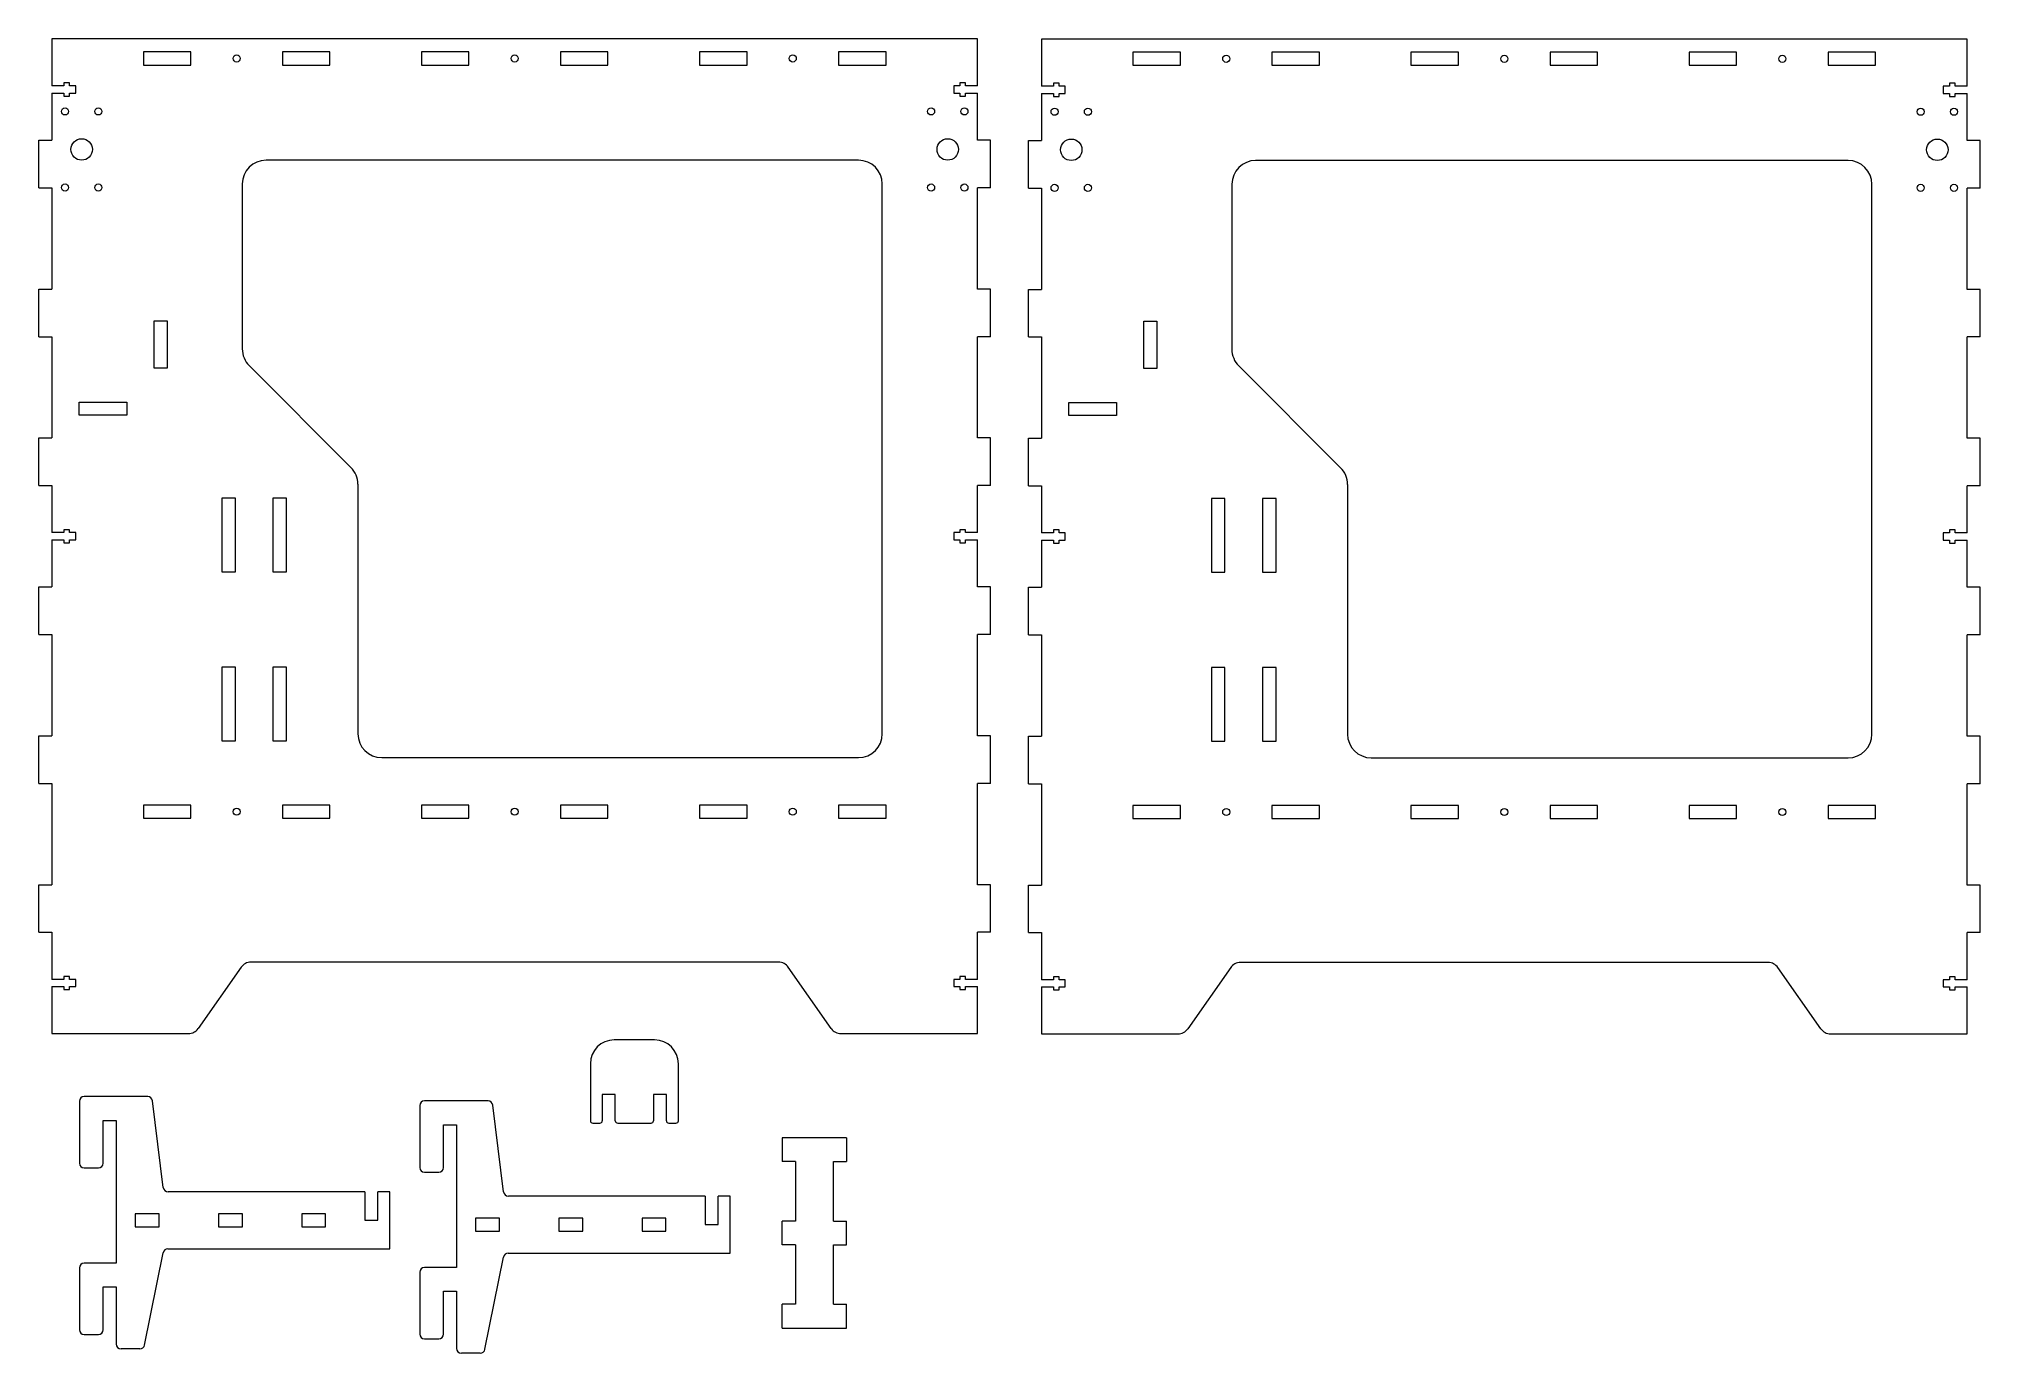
# Model space of a CAD drawing. Header units: millimetres. Extents: x 16 to 832, y 30 to 583.
import ezdxf

# ---------------------------------------------------------------- set-up
doc = ezdxf.new("R2010")
doc.units = ezdxf.units.MM

msp = doc.modelspace()

# ---------------------------------------------------------------- linework, layer by layer
at = {"color": 7, "linetype": 'Continuous', "lineweight": 15}
for p, q in [((21.81, 582.69), (21.81, 562.9)), ((410.81, 582.69), (21.81, 582.69)), ((410.81, 562.9), (410.81, 582.69)), ((437.72, 582.56), (437.72, 562.77)), ((826.72, 582.56), (437.72, 582.56)), ((826.72, 562.77), (826.72, 582.56)), ((80.24, 577.19), (60.24, 577.19)), ((60.24, 577.19), (60.24, 571.69)), ((60.24, 571.69), (80.24, 571.69)), ((80.24, 571.69), (80.24, 577.19)), ((138.66, 577.19), (118.66, 577.19)), ((118.66, 577.19), (118.66, 571.69)), ((118.66, 571.69), (138.66, 571.69)), ((138.66, 571.69), (138.66, 577.19)), ((197.09, 577.19), (177.09, 577.19)), ((177.09, 577.19), (177.09, 571.69)), ((177.09, 571.69), (197.09, 571.69)), ((197.09, 571.69), (197.09, 577.19)), ((255.52, 577.19), (235.52, 577.19)), ((235.52, 577.19), (235.52, 571.69)), ((235.52, 571.69), (255.52, 571.69)), ((255.52, 571.69), (255.52, 577.19)), ((313.95, 577.19), (293.95, 577.19)), ((293.95, 577.19), (293.95, 571.69)), ((293.95, 571.69), (313.95, 571.69)), ((313.95, 571.69), (313.95, 577.19)), ((372.38, 577.19), (352.38, 577.19)), ((352.38, 577.19), (352.38, 571.69)), ((352.38, 571.69), (372.38, 571.69)), ((372.38, 571.69), (372.38, 577.19)), ((496.15, 577.06), (476.15, 577.06)), ((476.15, 577.06), (476.15, 571.56)), ((476.15, 571.56), (496.15, 571.56)), ((496.15, 571.56), (496.15, 577.06)), ((554.58, 577.06), (534.58, 577.06)), ((534.58, 577.06), (534.58, 571.56)), ((534.58, 571.56), (554.58, 571.56)), ((554.58, 571.56), (554.58, 577.06)), ((613.01, 577.06), (593.01, 577.06)), ((593.01, 577.06), (593.01, 571.56)), ((593.01, 571.56), (613.01, 571.56)), ((613.01, 571.56), (613.01, 577.06)), ((671.44, 577.06), (651.44, 577.06)), ((651.44, 577.06), (651.44, 571.56)), ((651.44, 571.56), (671.44, 571.56)), ((671.44, 571.56), (671.44, 577.06)), ((729.87, 577.06), (709.87, 577.06)), ((709.87, 577.06), (709.87, 571.56)), ((709.87, 571.56), (729.87, 571.56)), ((729.87, 571.56), (729.87, 577.06)), ((788.3, 577.06), (768.3, 577.06)), ((768.3, 577.06), (768.3, 571.56)), ((768.3, 571.56), (788.3, 571.56)), ((788.3, 571.56), (788.3, 577.06)), ((29.21, 564.15), (26.81, 564.15)), ((26.81, 564.15), (26.81, 562.9)), ((29.21, 562.9), (29.21, 564.15)), ((405.81, 564.15), (403.41, 564.15)), ((403.41, 564.15), (403.41, 562.9)), ((405.81, 562.9), (405.81, 564.15)), ((445.12, 564.02), (442.72, 564.02)), ((442.72, 564.02), (442.72, 562.77)), ((445.12, 562.77), (445.12, 564.02)), ((821.72, 564.02), (819.32, 564.02)), ((819.32, 564.02), (819.32, 562.77)), ((821.72, 562.77), (821.72, 564.02)), ((26.81, 562.9), (21.81, 562.9)), ((21.81, 559.9), (21.81, 540.11)), ((21.81, 559.9), (26.81, 559.9)), ((26.81, 559.9), (26.81, 558.65)), ((26.81, 558.65), (29.21, 558.65)), ((31.81, 562.9), (29.21, 562.9)), ((29.21, 558.65), (29.21, 559.9)), ((29.21, 559.9), (31.81, 559.9)), ((31.81, 559.9), (31.81, 562.9)), ((403.41, 562.9), (400.81, 562.9)), ((400.81, 562.9), (400.81, 559.9)), ((400.81, 559.9), (403.41, 559.9)), ((403.41, 559.9), (403.41, 558.65)), ((403.41, 558.65), (405.81, 558.65)), ((410.81, 562.9), (405.81, 562.9)), ((405.81, 558.65), (405.81, 559.9)), ((405.81, 559.9), (410.81, 559.9)), ((410.81, 540.11), (410.81, 559.9)), ((442.72, 562.77), (437.72, 562.77)), ((437.72, 559.77), (437.72, 539.98)), ((437.72, 559.77), (442.72, 559.77)), ((442.72, 559.77), (442.72, 558.52)), ((442.72, 558.52), (445.12, 558.52)), ((447.72, 562.77), (445.12, 562.77)), ((445.12, 558.52), (445.12, 559.77)), ((445.12, 559.77), (447.72, 559.77)), ((447.72, 559.77), (447.72, 562.77)), ((819.32, 562.77), (816.72, 562.77)), ((816.72, 562.77), (816.72, 559.77)), ((816.72, 559.77), (819.32, 559.77)), ((819.32, 559.77), (819.32, 558.52)), ((819.32, 558.52), (821.72, 558.52)), ((826.72, 562.77), (821.72, 562.77)), ((821.72, 558.52), (821.72, 559.77)), ((821.72, 559.77), (826.72, 559.77)), ((826.72, 539.98), (826.72, 559.77)), ((16.31, 520.11), (16.31, 540.11)), ((16.31, 540.11), (21.81, 540.11)), ((416.31, 540.11), (410.81, 540.11)), ((416.31, 520.11), (416.31, 540.11)), ((432.22, 519.98), (432.22, 539.98)), ((432.22, 539.98), (437.72, 539.98)), ((832.22, 539.98), (826.72, 539.98)), ((832.22, 519.98), (832.22, 539.98)), ((360.81, 531.69), (111.81, 531.69)), ((776.72, 531.56), (527.72, 531.56)), ((16.31, 520.11), (21.81, 520.11)), ((21.81, 520.11), (21.81, 477.54)), ((101.81, 521.69), (101.81, 452.43)), ((370.81, 290.69), (370.81, 521.69)), ((416.31, 520.11), (410.81, 520.11)), ((410.81, 477.54), (410.81, 520.11)), ((432.22, 519.98), (437.72, 519.98)), ((437.72, 519.98), (437.72, 477.41)), ((517.72, 521.56), (517.72, 452.3)), ((786.72, 290.56), (786.72, 521.56)), ((832.22, 519.98), (826.72, 519.98)), ((826.72, 477.41), (826.72, 519.98)), ((16.31, 457.54), (16.31, 477.54)), ((16.31, 477.54), (21.81, 477.54)), ((416.31, 477.54), (410.81, 477.54)), ((416.31, 457.54), (416.31, 477.54)), ((432.22, 457.41), (432.22, 477.41)), ((432.22, 477.41), (437.72, 477.41)), ((832.22, 477.41), (826.72, 477.41)), ((832.22, 457.41), (832.22, 477.41)), ((16.31, 457.54), (21.81, 457.54)), ((21.81, 457.54), (21.81, 414.97)), ((64.81, 444.24), (64.81, 464.24)), ((64.81, 464.24), (70.31, 464.24)), ((70.31, 464.24), (70.31, 444.24)), ((416.31, 457.54), (410.81, 457.54)), ((410.81, 414.97), (410.81, 457.54)), ((432.22, 457.41), (437.72, 457.41)), ((437.72, 457.41), (437.72, 414.84)), ((480.72, 444.11), (480.72, 464.11)), ((480.72, 464.11), (486.22, 464.11)), ((486.22, 464.11), (486.22, 444.11)), ((832.22, 457.41), (826.72, 457.41)), ((826.72, 414.84), (826.72, 457.41)), ((70.31, 444.24), (64.81, 444.24)), ((104.74, 445.36), (147.48, 402.62)), ((486.22, 444.11), (480.72, 444.11)), ((520.65, 445.23), (563.4, 402.49)), ((33.31, 424.49), (33.31, 429.99)), ((33.31, 429.99), (53.31, 429.99)), ((53.31, 424.49), (33.31, 424.49)), ((53.31, 429.99), (53.31, 424.49)), ((449.22, 424.36), (449.22, 429.86)), ((449.22, 429.86), (469.22, 429.86)), ((469.22, 424.36), (449.22, 424.36)), ((469.22, 429.86), (469.22, 424.36)), ((16.31, 394.97), (16.31, 414.97)), ((16.31, 414.97), (21.81, 414.97)), ((416.31, 414.97), (410.81, 414.97)), ((416.31, 394.97), (416.31, 414.97)), ((432.22, 394.84), (432.22, 414.84)), ((432.22, 414.84), (437.72, 414.84)), ((832.22, 414.84), (826.72, 414.84)), ((832.22, 394.84), (832.22, 414.84)), ((16.31, 394.97), (21.81, 394.97)), ((21.81, 394.97), (21.81, 375.19)), ((150.41, 395.54), (150.41, 290.69)), ((416.31, 394.97), (410.81, 394.97)), ((410.81, 375.19), (410.81, 394.97)), ((432.22, 394.84), (437.72, 394.84)), ((437.72, 394.84), (437.72, 375.06)), ((566.32, 395.41), (566.32, 290.56)), ((832.22, 394.84), (826.72, 394.84)), ((826.72, 375.06), (826.72, 394.84)), ((93.21, 389.69), (93.21, 358.69)), ((98.91, 389.69), (93.21, 389.69)), ((98.91, 358.69), (98.91, 389.69)), ((120.41, 389.69), (114.71, 389.69)), ((114.71, 389.69), (114.71, 358.69)), ((120.41, 358.69), (120.41, 389.69)), ((509.12, 389.56), (509.12, 358.56)), ((514.82, 389.56), (509.12, 389.56)), ((514.82, 358.56), (514.82, 389.56)), ((536.32, 389.56), (530.62, 389.56)), ((530.62, 389.56), (530.62, 358.56)), ((536.32, 358.56), (536.32, 389.56)), ((29.21, 376.44), (26.81, 376.44)), ((26.81, 376.44), (26.81, 375.19)), ((29.21, 375.19), (29.21, 376.44)), ((405.81, 376.44), (403.41, 376.44)), ((403.41, 376.44), (403.41, 375.19)), ((405.81, 375.19), (405.81, 376.44)), ((445.12, 376.31), (442.72, 376.31)), ((442.72, 376.31), (442.72, 375.06)), ((445.12, 375.06), (445.12, 376.31)), ((821.72, 376.31), (819.32, 376.31)), ((819.32, 376.31), (819.32, 375.06)), ((821.72, 375.06), (821.72, 376.31)), ((26.81, 375.19), (21.81, 375.19)), ((21.81, 372.19), (21.81, 352.4)), ((21.81, 372.19), (26.81, 372.19)), ((26.81, 372.19), (26.81, 370.94)), ((26.81, 370.94), (29.21, 370.94)), ((31.81, 375.19), (29.21, 375.19)), ((29.21, 370.94), (29.21, 372.19)), ((29.21, 372.19), (31.81, 372.19)), ((31.81, 372.19), (31.81, 375.19)), ((403.41, 375.19), (400.81, 375.19)), ((400.81, 375.19), (400.81, 372.19)), ((400.81, 372.19), (403.41, 372.19)), ((403.41, 372.19), (403.41, 370.94)), ((403.41, 370.94), (405.81, 370.94)), ((410.81, 375.19), (405.81, 375.19)), ((405.81, 370.94), (405.81, 372.19)), ((405.81, 372.19), (410.81, 372.19)), ((410.81, 352.4), (410.81, 372.19)), ((442.72, 375.06), (437.72, 375.06)), ((437.72, 372.06), (437.72, 352.27)), ((437.72, 372.06), (442.72, 372.06)), ((442.72, 372.06), (442.72, 370.81)), ((442.72, 370.81), (445.12, 370.81)), ((447.72, 375.06), (445.12, 375.06)), ((445.12, 370.81), (445.12, 372.06)), ((445.12, 372.06), (447.72, 372.06)), ((447.72, 372.06), (447.72, 375.06)), ((819.32, 375.06), (816.72, 375.06)), ((816.72, 375.06), (816.72, 372.06)), ((816.72, 372.06), (819.32, 372.06)), ((819.32, 372.06), (819.32, 370.81)), ((819.32, 370.81), (821.72, 370.81)), ((826.72, 375.06), (821.72, 375.06)), ((821.72, 370.81), (821.72, 372.06)), ((821.72, 372.06), (826.72, 372.06)), ((826.72, 352.27), (826.72, 372.06)), ((16.31, 332.4), (16.31, 352.4)), ((16.31, 352.4), (21.81, 352.4)), ((93.21, 358.69), (98.91, 358.69)), ((114.71, 358.69), (120.41, 358.69)), ((416.31, 352.4), (410.81, 352.4)), ((416.31, 332.4), (416.31, 352.4)), ((432.22, 332.27), (432.22, 352.27)), ((432.22, 352.27), (437.72, 352.27)), ((509.12, 358.56), (514.82, 358.56)), ((530.62, 358.56), (536.32, 358.56)), ((832.22, 352.27), (826.72, 352.27)), ((832.22, 332.27), (832.22, 352.27)), ((16.31, 332.4), (21.81, 332.4)), ((21.81, 332.4), (21.81, 289.83)), ((416.31, 332.4), (410.81, 332.4)), ((410.81, 289.83), (410.81, 332.4)), ((432.22, 332.27), (437.72, 332.27)), ((437.72, 332.27), (437.72, 289.7)), ((832.22, 332.27), (826.72, 332.27)), ((826.72, 289.7), (826.72, 332.27)), ((93.21, 318.69), (93.21, 287.69)), ((98.91, 318.69), (93.21, 318.69)), ((98.91, 287.69), (98.91, 318.69)), ((120.41, 318.69), (114.71, 318.69)), ((114.71, 318.69), (114.71, 287.69)), ((120.41, 287.69), (120.41, 318.69)), ((509.12, 318.56), (509.12, 287.56)), ((514.82, 318.56), (509.12, 318.56)), ((514.82, 287.56), (514.82, 318.56)), ((536.32, 318.56), (530.62, 318.56)), ((530.62, 318.56), (530.62, 287.56)), ((536.32, 287.56), (536.32, 318.56)), ((16.31, 269.83), (16.31, 289.83)), ((16.31, 289.83), (21.81, 289.83)), ((93.21, 287.69), (98.91, 287.69)), ((114.71, 287.69), (120.41, 287.69)), ((416.31, 289.83), (410.81, 289.83)), ((416.31, 269.83), (416.31, 289.83)), ((432.22, 269.7), (432.22, 289.7)), ((432.22, 289.7), (437.72, 289.7)), ((509.12, 287.56), (514.82, 287.56)), ((530.62, 287.56), (536.32, 287.56)), ((832.22, 289.7), (826.72, 289.7)), ((832.22, 269.7), (832.22, 289.7)), ((160.41, 280.69), (360.81, 280.69)), ((576.32, 280.56), (776.72, 280.56)), ((16.31, 269.83), (21.81, 269.83)), ((21.81, 269.83), (21.81, 227.26)), ((416.31, 269.83), (410.81, 269.83)), ((410.81, 227.26), (410.81, 269.83)), ((432.22, 269.7), (437.72, 269.7)), ((437.72, 269.7), (437.72, 227.13)), ((832.22, 269.7), (826.72, 269.7)), ((826.72, 227.13), (826.72, 269.7)), ((80.24, 260.69), (60.24, 260.69)), ((60.24, 260.69), (60.24, 255.19)), ((60.24, 255.19), (80.24, 255.19)), ((80.24, 255.19), (80.24, 260.69)), ((138.66, 260.69), (118.66, 260.69)), ((118.66, 260.69), (118.66, 255.19)), ((118.66, 255.19), (138.66, 255.19)), ((138.66, 255.19), (138.66, 260.69)), ((197.09, 260.69), (177.09, 260.69)), ((177.09, 260.69), (177.09, 255.19)), ((177.09, 255.19), (197.09, 255.19)), ((197.09, 255.19), (197.09, 260.69)), ((255.52, 260.69), (235.52, 260.69)), ((235.52, 260.69), (235.52, 255.19)), ((235.52, 255.19), (255.52, 255.19)), ((255.52, 255.19), (255.52, 260.69)), ((313.95, 260.69), (293.95, 260.69)), ((293.95, 260.69), (293.95, 255.19)), ((293.95, 255.19), (313.95, 255.19)), ((313.95, 255.19), (313.95, 260.69)), ((372.38, 260.69), (352.38, 260.69)), ((352.38, 260.69), (352.38, 255.19)), ((352.38, 255.19), (372.38, 255.19)), ((372.38, 255.19), (372.38, 260.69)), ((496.15, 260.56), (476.15, 260.56)), ((476.15, 260.56), (476.15, 255.06)), ((476.15, 255.06), (496.15, 255.06)), ((496.15, 255.06), (496.15, 260.56)), ((554.58, 260.56), (534.58, 260.56)), ((534.58, 260.56), (534.58, 255.06)), ((534.58, 255.06), (554.58, 255.06)), ((554.58, 255.06), (554.58, 260.56)), ((613.01, 260.56), (593.01, 260.56)), ((593.01, 260.56), (593.01, 255.06)), ((593.01, 255.06), (613.01, 255.06)), ((613.01, 255.06), (613.01, 260.56)), ((671.44, 260.56), (651.44, 260.56)), ((651.44, 260.56), (651.44, 255.06)), ((651.44, 255.06), (671.44, 255.06)), ((671.44, 255.06), (671.44, 260.56)), ((729.87, 260.56), (709.87, 260.56)), ((709.87, 260.56), (709.87, 255.06)), ((709.87, 255.06), (729.87, 255.06)), ((729.87, 255.06), (729.87, 260.56)), ((788.3, 260.56), (768.3, 260.56)), ((768.3, 260.56), (768.3, 255.06)), ((768.3, 255.06), (788.3, 255.06)), ((788.3, 255.06), (788.3, 260.56)), ((16.31, 207.26), (16.31, 227.26)), ((16.31, 227.26), (21.81, 227.26)), ((416.31, 227.26), (410.81, 227.26)), ((416.31, 207.26), (416.31, 227.26)), ((432.22, 207.13), (432.22, 227.13)), ((432.22, 227.13), (437.72, 227.13)), ((832.22, 227.13), (826.72, 227.13)), ((832.22, 207.13), (832.22, 227.13)), ((16.31, 207.26), (21.81, 207.26)), ((21.81, 207.26), (21.81, 187.47)), ((416.31, 207.26), (410.81, 207.26)), ((410.81, 187.47), (410.81, 207.26)), ((432.22, 207.13), (437.72, 207.13)), ((437.72, 207.13), (437.72, 187.34)), ((832.22, 207.13), (826.72, 207.13)), ((826.72, 187.34), (826.72, 207.13)), ((29.21, 188.72), (26.81, 188.72)), ((26.81, 188.72), (26.81, 187.47)), ((29.21, 187.47), (29.21, 188.72)), ((101.32, 192.55), (83.3, 166.82)), ((327.2, 194.69), (105.42, 194.69)), ((349.31, 166.82), (331.29, 192.55)), ((405.81, 188.72), (403.41, 188.72)), ((403.41, 188.72), (403.41, 187.47)), ((405.81, 187.47), (405.81, 188.72)), ((445.12, 188.59), (442.72, 188.59)), ((442.72, 188.59), (442.72, 187.34)), ((445.12, 187.34), (445.12, 188.59)), ((517.24, 192.42), (499.22, 166.69)), ((743.12, 194.56), (521.33, 194.56)), ((765.23, 166.69), (747.21, 192.42)), ((821.72, 188.59), (819.32, 188.59)), ((819.32, 188.59), (819.32, 187.34)), ((821.72, 187.34), (821.72, 188.59)), ((26.81, 187.47), (21.81, 187.47)), ((21.81, 184.47), (21.81, 164.69)), ((21.81, 184.47), (26.81, 184.47)), ((26.81, 184.47), (26.81, 183.22)), ((26.81, 183.22), (29.21, 183.22)), ((31.81, 187.47), (29.21, 187.47)), ((29.21, 183.22), (29.21, 184.47)), ((29.21, 184.47), (31.81, 184.47)), ((31.81, 184.47), (31.81, 187.47)), ((403.41, 187.47), (400.81, 187.47)), ((400.81, 187.47), (400.81, 184.47)), ((400.81, 184.47), (403.41, 184.47)), ((403.41, 184.47), (403.41, 183.22)), ((403.41, 183.22), (405.81, 183.22)), ((410.81, 187.47), (405.81, 187.47)), ((405.81, 183.22), (405.81, 184.47)), ((405.81, 184.47), (410.81, 184.47)), ((410.81, 164.69), (410.81, 184.47)), ((442.72, 187.34), (437.72, 187.34)), ((437.72, 184.34), (437.72, 164.56)), ((437.72, 184.34), (442.72, 184.34)), ((442.72, 184.34), (442.72, 183.09)), ((442.72, 183.09), (445.12, 183.09)), ((447.72, 187.34), (445.12, 187.34)), ((445.12, 183.09), (445.12, 184.34)), ((445.12, 184.34), (447.72, 184.34)), ((447.72, 184.34), (447.72, 187.34)), ((819.32, 187.34), (816.72, 187.34)), ((816.72, 187.34), (816.72, 184.34)), ((816.72, 184.34), (819.32, 184.34)), ((819.32, 184.34), (819.32, 183.09)), ((819.32, 183.09), (821.72, 183.09)), ((826.72, 187.34), (821.72, 187.34)), ((821.72, 183.09), (821.72, 184.34)), ((821.72, 184.34), (826.72, 184.34)), ((826.72, 164.56), (826.72, 184.34)), ((21.81, 164.69), (79.2, 164.69)), ((353.41, 164.69), (410.81, 164.69)), ((437.72, 164.56), (495.12, 164.56)), ((769.33, 164.56), (826.72, 164.56)), ((275.1, 162.06), (258.1, 162.06)), ((248.1, 152.06), (248.1, 128.06)), ((285.1, 128.06), (285.1, 152.06)), ((258.6, 139.06), (253.1, 139.06)), ((253.1, 139.06), (253.1, 128.06)), ((258.6, 128.06), (258.6, 139.06)), ((280.1, 139.06), (274.6, 139.06)), ((274.6, 139.06), (274.6, 128.06)), ((280.1, 128.06), (280.1, 139.06)), ((33.35, 136.24), (33.35, 110.24)), ((62.09, 138.24), (35.35, 138.24)), ((68.63, 99.99), (64.07, 136.49)), ((176.39, 134.42), (176.39, 108.42)), ((205.12, 136.42), (178.39, 136.42)), ((211.67, 98.17), (207.11, 134.67)), ((43.35, 128.24), (48.85, 128.24)), ((43.35, 110.24), (43.35, 128.24)), ((48.85, 128.24), (48.85, 68.24)), ((186.39, 126.42), (191.89, 126.42)), ((186.39, 108.42), (186.39, 126.42)), ((191.89, 126.42), (191.89, 66.42)), ((249.1, 127.06), (252.1, 127.06)), ((259.6, 127.06), (273.6, 127.06)), ((281.1, 127.06), (284.1, 127.06)), ((328.79, 120.94), (328.79, 110.94)), ((355.79, 120.94), (328.79, 120.94)), ((355.79, 120.94), (355.79, 110.94)), ((35.35, 108.24), (41.35, 108.24)), ((178.39, 106.42), (184.39, 106.42)), ((334.29, 110.94), (328.79, 110.94)), ((334.29, 110.94), (334.29, 85.94)), ((350.29, 85.94), (350.29, 110.94)), ((350.29, 110.94), (355.79, 110.94)), ((153.35, 98.24), (70.62, 98.24)), ((153.35, 98.24), (153.35, 86.24)), ((158.85, 86.24), (158.85, 98.24)), ((163.85, 98.24), (158.85, 98.24)), ((163.85, 74.24), (163.85, 98.24)), ((296.39, 96.42), (213.65, 96.42)), ((296.39, 96.42), (296.39, 84.42)), ((301.89, 84.42), (301.89, 96.42)), ((306.89, 96.42), (301.89, 96.42)), ((306.89, 72.42), (306.89, 96.42)), ((66.85, 88.99), (56.85, 88.99)), ((56.85, 88.99), (56.85, 83.49)), ((56.85, 83.49), (66.85, 83.49)), ((66.85, 83.49), (66.85, 88.99)), ((101.85, 88.99), (91.85, 88.99)), ((91.85, 88.99), (91.85, 83.49)), ((91.85, 83.49), (101.85, 83.49)), ((101.85, 83.49), (101.85, 88.99)), ((136.85, 88.99), (126.85, 88.99)), ((126.85, 88.99), (126.85, 83.49)), ((126.85, 83.49), (136.85, 83.49)), ((136.85, 83.49), (136.85, 88.99)), ((153.35, 86.24), (158.85, 86.24)), ((209.89, 87.17), (199.89, 87.17)), ((199.89, 87.17), (199.89, 81.67)), ((199.89, 81.67), (209.89, 81.67)), ((209.89, 81.67), (209.89, 87.17)), ((244.89, 87.17), (234.89, 87.17)), ((234.89, 87.17), (234.89, 81.67)), ((234.89, 81.67), (244.89, 81.67)), ((244.89, 81.67), (244.89, 87.17)), ((279.89, 87.17), (269.89, 87.17)), ((269.89, 87.17), (269.89, 81.67)), ((269.89, 81.67), (279.89, 81.67)), ((279.89, 81.67), (279.89, 87.17)), ((296.39, 84.42), (301.89, 84.42)), ((328.79, 75.94), (328.79, 85.94)), ((334.29, 85.94), (328.79, 85.94)), ((350.29, 85.94), (355.79, 85.94)), ((355.79, 75.94), (355.79, 85.94)), ((70.49, 74.24), (163.85, 74.24)), ((334.29, 75.94), (328.79, 75.94)), ((334.29, 75.94), (334.29, 50.94)), ((350.29, 75.94), (355.79, 75.94)), ((350.29, 50.94), (350.29, 75.94)), ((33.35, 66.24), (33.35, 40.24)), ((48.85, 68.24), (35.35, 68.24)), ((60.77, 33.85), (68.53, 72.63)), ((191.89, 66.42), (178.39, 66.42)), ((203.81, 32.03), (211.57, 70.81)), ((213.53, 72.42), (306.89, 72.42)), ((43.35, 58.24), (48.85, 58.24)), ((43.35, 40.24), (43.35, 58.24)), ((48.85, 58.24), (48.85, 34.24)), ((176.39, 64.42), (176.39, 38.42)), ((186.39, 56.42), (191.89, 56.42)), ((186.39, 38.42), (186.39, 56.42)), ((191.89, 56.42), (191.89, 32.42)), ((328.79, 40.94), (328.79, 50.94)), ((334.29, 50.94), (328.79, 50.94)), ((350.29, 50.94), (355.79, 50.94)), ((355.79, 40.94), (355.79, 50.94)), ((328.79, 40.94), (355.79, 40.94)), ((35.35, 38.24), (41.35, 38.24)), ((178.39, 36.42), (184.39, 36.42)), ((58.81, 32.24), (50.85, 32.24)), ((201.85, 30.42), (193.89, 30.42))]:
    msp.add_line(p, q, dxfattribs=at)
for centre, radius in [((99.45, 574.44), 1.5), ((216.31, 574.44), 1.5), ((333.16, 574.44), 1.5), ((515.37, 574.31), 1.5), ((632.22, 574.31), 1.5), ((749.08, 574.31), 1.5), ((27.31, 552.19), 1.5), ((41.31, 552.19), 1.5), ((391.31, 552.19), 1.5), ((405.31, 552.19), 1.5), ((443.22, 552.06), 1.5), ((457.22, 552.06), 1.5), ((807.22, 552.06), 1.5), ((821.22, 552.06), 1.5), ((34.31, 536.19), 4.5), ((398.31, 536.19), 4.5), ((450.22, 536.06), 4.5), ((814.22, 536.06), 4.5), ((27.31, 520.19), 1.5), ((41.31, 520.19), 1.5), ((391.31, 520.19), 1.5), ((405.31, 520.19), 1.5), ((443.22, 520.06), 1.5), ((457.22, 520.06), 1.5), ((807.22, 520.06), 1.5), ((821.22, 520.06), 1.5), ((99.45, 257.94), 1.5), ((216.31, 257.94), 1.5), ((333.16, 257.94), 1.5), ((515.37, 257.81), 1.5), ((632.22, 257.81), 1.5), ((749.08, 257.81), 1.5)]:
    msp.add_circle(centre, radius, dxfattribs=at)
for centre, radius, start, end in [((111.81, 521.69), 10, 90, 180), ((360.81, 521.69), 10, 0, 90), ((527.72, 521.56), 10, 90, 180), ((776.72, 521.56), 10, 0, 90), ((111.81, 452.43), 10, 180, 225), ((527.72, 452.3), 10, 180, 225), ((140.41, 395.54), 10, 0, 45), ((556.32, 395.41), 10, 0, 45), ((160.41, 290.69), 10, 180, 270), ((360.81, 290.69), 10, 270, 0), ((576.32, 290.56), 10, 180, 270), ((776.72, 290.56), 10, 270, 0), ((105.42, 189.69), 5, 90, 145), ((327.2, 189.69), 5, 35, 90), ((521.33, 189.56), 5, 90, 145), ((743.12, 189.56), 5, 35, 90), ((79.2, 169.69), 5, 270, 325), ((353.41, 169.69), 5, 215, 270), ((495.12, 169.56), 5, 270, 325), ((769.33, 169.56), 5, 215, 270), ((258.1, 152.06), 10, 90, 180), ((275.1, 152.06), 10, 0, 90), ((35.35, 136.24), 2, 90, 180), ((62.09, 136.24), 2, 7.12502, 90), ((178.39, 134.42), 2, 90, 180), ((205.12, 134.42), 2, 7.12502, 90), ((249.1, 128.06), 1, 180, 270), ((252.1, 128.06), 1, 270, 0), ((259.6, 128.06), 1, 180, 270), ((273.6, 128.06), 1, 270, 0), ((281.1, 128.06), 1, 180, 270), ((284.1, 128.06), 1, 270, 0), ((35.35, 110.24), 2, 180, 270), ((41.35, 110.24), 2, 270, 0), ((178.39, 108.42), 2, 180, 270), ((184.39, 108.42), 2, 270, 0), ((70.62, 100.24), 2, 187.12502, 270), ((213.65, 98.42), 2, 187.12502, 270), ((70.49, 72.24), 2, 90, 168.69007), ((35.35, 66.24), 2, 90, 180), ((178.39, 64.42), 2, 90, 180), ((213.53, 70.42), 2, 90, 168.69007), ((35.35, 40.24), 2, 180, 270), ((41.35, 40.24), 2, 270, 0), ((50.85, 34.24), 2, 180, 270), ((58.81, 34.24), 2, 270, 348.69007), ((178.39, 38.42), 2, 180, 270), ((184.39, 38.42), 2, 270, 0), ((193.89, 32.42), 2, 180, 270), ((201.85, 32.42), 2, 270, 348.69007)]:
    msp.add_arc(centre, radius, start, end, dxfattribs=at)

doc.saveas('drawing.dxf')
